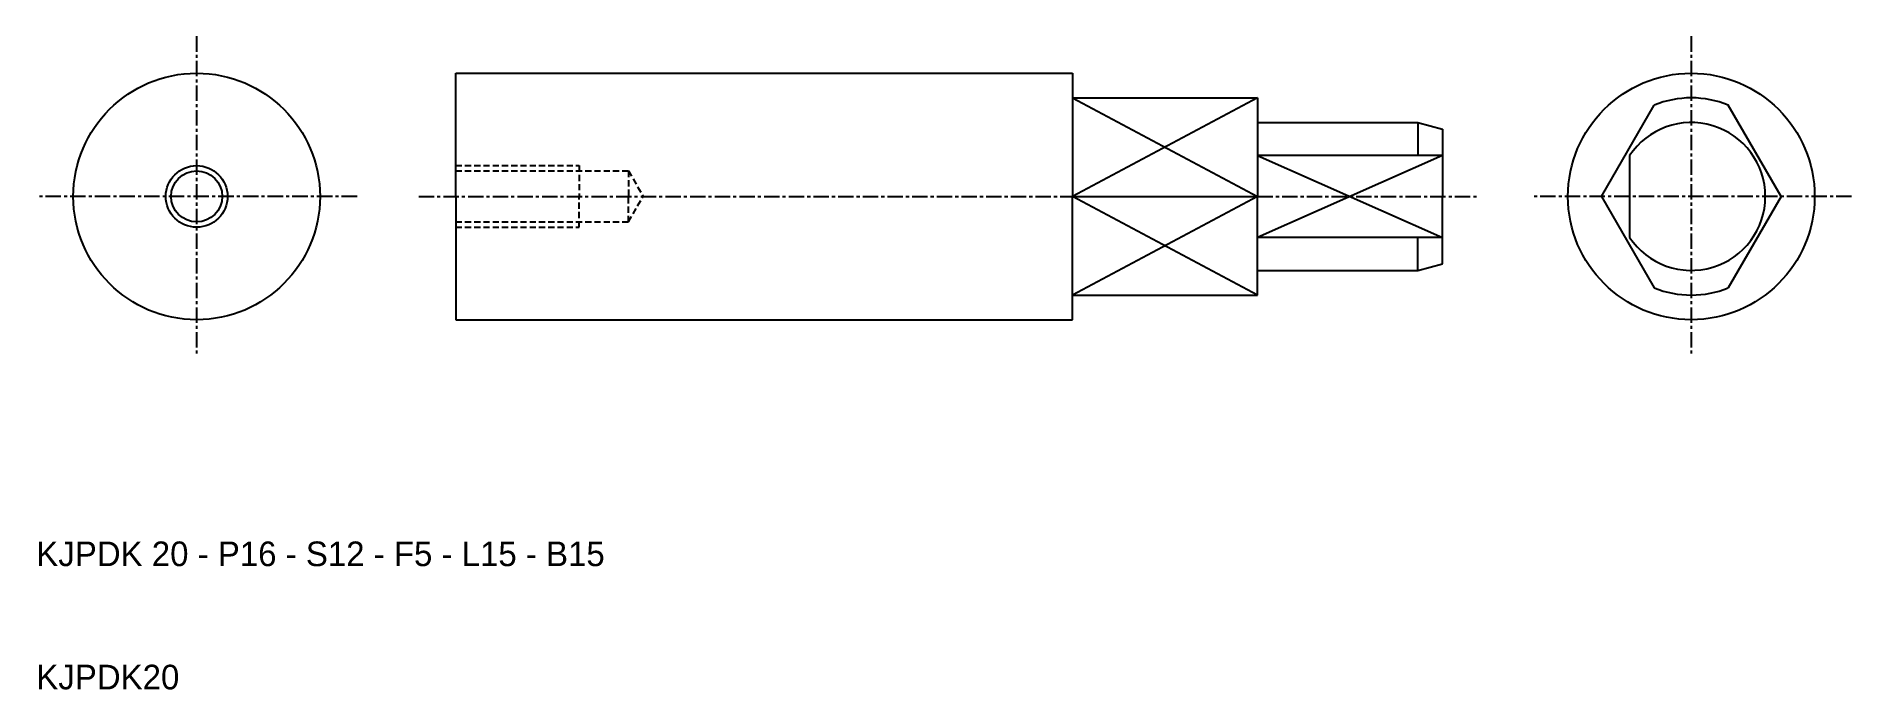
# Model space of a CAD drawing. Extents: x 10 to 157, y 10 to 63.
import ezdxf

# ---------------------------------------------------------------- set-up
doc = ezdxf.new("R2010")
doc.units = 0
doc.linetypes.add('CENTER', pattern=[2, 1.25, -0.25, 0.25, -0.25])
doc.linetypes.add('DASHED', pattern=[0.75, 0.5, -0.25])
doc.layers.get('0').update_dxf_attribs({"linetype": 'CONTINUOUS'})
doc.layers.add('CENTER', color=1, linetype='CENTER')

msp = doc.modelspace()

# ---------------------------------------------------------------- linework, layer by layer
at = {"color": 7, "linetype": 'CONTINUOUS'}
for p, q in [((44, 60), (94, 60)), ((44, 50), (44, 60)), ((94, 60), (94, 58)), ((94, 58), (94, 50)), ((94, 58), (109, 58)), ((109, 58), (109, 56)), ((136.89, 50), (141.17, 57.42)), ((151.45, 50), (147.17, 57.42)), ((109, 56), (109, 50)), ((109, 56), (122, 56)), ((122, 56), (124, 55.46)), ((122, 56), (122, 53.32)), ((124, 55.46), (124, 50)), ((124, 53.32), (109, 53.32)), ((139.17, 53.32), (139.17, 46.68)), ((44, 50), (44, 40)), ((94, 42), (94, 50)), ((94, 50), (109, 50)), ((109, 44), (109, 50)), ((124, 44.54), (124, 50)), ((136.89, 50), (141.17, 42.58)), ((151.45, 50), (147.17, 42.58)), ((124, 46.68), (109, 46.68)), ((122, 44), (122, 46.68)), ((122, 44), (124, 44.54)), ((109, 42), (109, 44)), ((109, 44), (122, 44)), ((94, 40), (94, 42)), ((94, 42), (109, 42)), ((44, 40), (94, 40))]:
    msp.add_line(p, q, dxfattribs=at)
at = {"color": 3, "linetype": 'CONTINUOUS'}
for p, q in [((109, 58), (94, 50)), ((94, 58), (109, 50)), ((109, 53.32), (124, 46.68)), ((124, 53.32), (109, 46.68)), ((109, 50), (94, 42)), ((109, 42), (94, 50))]:
    msp.add_line(p, q, dxfattribs=at)
at = {"color": 3, "linetype": 'DASHED'}
for p, q in [((44, 52.5), (54, 52.5)), ((44, 52.07), (58, 52.07)), ((54, 52.5), (54, 50)), ((58, 52.07), (59.19, 50)), ((58, 52.07), (58, 50)), ((54, 47.5), (54, 50)), ((58, 47.93), (59.19, 50)), ((58, 47.93), (58, 50)), ((44, 47.93), (58, 47.93)), ((44, 47.5), (54, 47.5))]:
    msp.add_line(p, q, dxfattribs=at)
at = {"color": 7, "linetype": 'CONTINUOUS'}
for centre, radius in [((23, 50), 10), ((144.17, 50), 10), ((23, 50), 2.07)]:
    msp.add_circle(centre, radius, dxfattribs=at)
at = {"color": 3, "linetype": 'CONTINUOUS'}
msp.add_circle((23, 50), 2.5, dxfattribs=at)
at = {"color": 7, "linetype": 'CONTINUOUS'}
for radius, start, end in [(8, 67.9757, 112.0243), (6, 213.5573, 146.4427), (8, 247.9757, 292.0243)]:
    msp.add_arc((144.17, 50), radius, start, end, dxfattribs=at)
at = {"layer": 'CENTER', "color": 1, "linetype": 'CENTER'}
for p, q in [((23, 63), (23, 37)), ((144.17, 63), (144.17, 37)), ((36, 50), (10, 50)), ((41, 50), (127, 50)), ((157.17, 50), (131.17, 50))]:
    msp.add_line(p, q, dxfattribs=at)

# ---------------------------------------------------------------- texts
at = {"color": 7, "linetype": 'CONTINUOUS'}
for s, p in [('KJPDK 20 - P16 - S12 - F5 - L15 - B15', (10, 20)), ('KJPDK20', (10, 10))]:
    msp.add_text(s, height=2, dxfattribs=at).set_placement(p)

doc.saveas('drawing.dxf')
